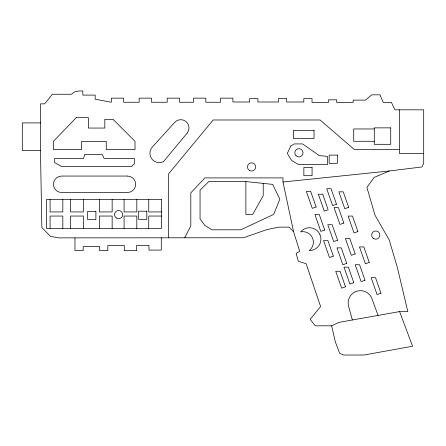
<?xml version="1.0" encoding="UTF-8"?>
<svg xmlns="http://www.w3.org/2000/svg" width="446" height="446" viewBox="0 0 446 446"><rect width="100%" height="100%" fill="white"/><g stroke="black" fill="none" stroke-linecap="round" stroke-linejoin="round"><path stroke-width="0.67" d="M184.789 237.751L190.804 225.771L190.804 192.884L204.876 177.904L282.976 177.904L282.976 182.013L293.585 231.736L299.723 251.349L296.138 253.361L298.313 261.289L306.162 263.748L320.613 306.592L310.176 319.297L315.183 325.814L331.623 325.814L338.893 322.38L399.599 311.592L407.822 311.592L397.386 267.6L389.235 240.004L374.93 215.033L366.913 187.404L374.155 177.419L389.28 170.974L421.916 166.966L423.7 163.258L423.7 109.822L394.927 109.822L391.404 102.396L383.181 102.396L379.975 94.825L371.752 94.825L365.464 100.116L353.132 100.116L353.132 102.396L336.685 102.396L336.685 99.826L328.468 99.826L328.468 102.396L312.022 102.396L312.022 98.599L303.804 98.599L303.804 101.989L286.661 101.989L286.661 98.599L278.438 98.599L278.438 101.989L257.888 101.989L257.888 98.599L249.665 98.599L249.665 101.989L232.912 101.989L232.912 98.148L220.58 98.148L220.58 102.257L205.846 102.257L205.846 98.148L193.514 98.148L193.514 102.257L179.532 102.257L179.532 98.148L167.2 98.148L167.2 102.257L151.495 102.257L151.495 98.148L139.163 98.148L139.163 102.257L123.659 102.257L123.659 98.148L111.327 98.148L111.327 102.257L95.171 99.207L95.171 95.098L82.839 95.098L82.839 90.984L78.73 90.984L74.711 91.843L71.382 94.257L52.372 94.257L44.645 103.862L40.53 103.862L40.53 153.519L41.835 227.499L50.454 236.324L58.526 237.88L243.499 237.751L266.78 229.612L278.861 227.125L289.008 227.125L293.585 231.736M328.15 209.759L324.27 211.12L318.372 194.239L322.726 194.239L327.922 209.113M282.976 182.013L389.28 170.974M40.53 122.906L22.3 122.906L22.3 150.592L40.53 150.592M374.278 128.961L353.723 128.961L353.723 141.287L374.278 141.287M399.527 149.488L354.308 149.488L320.05 119.98L213.177 119.98L168.605 173.801L168.605 237.751M423.7 153.602L399.527 153.602L399.527 109.822M245.88 181.555L208.884 181.555L200.048 190.158L200.048 218.93L204.948 225.531L211.962 229.818L240.734 229.818L273.643 214.437L279.826 199.206L272.696 184.388L245.88 181.555L245.88 214.437L252.665 214.437L263.218 195.716L263.218 183.384M161.48 211.934L148.741 211.934L148.741 199.602M161.48 216.048L148.741 216.048L148.741 228.38M399.599 311.592L412.556 346.247L364.014 355.016L343.465 355.016L339.696 353.366L335.32 341.837L331.623 325.814M378.069 315.417L372.41 299.98A12.332 12.332 0 0 0 357.441 291.037A12.332 12.332 0 0 0 348.493 306.006L352.385 319.983M161.29 237.751L161.29 250.083L148.958 250.083L148.958 245.456L136.627 245.456L136.627 250.663L124.295 250.663L124.295 245.456L107.848 245.456L107.848 250.663L99.631 250.663L99.631 246.554L83.19 246.554L83.19 250.663L74.967 250.663L74.967 237.88M136.816 199.602L136.816 211.934L124.077 211.934L124.077 199.602M136.816 228.38L136.816 216.048L124.077 216.048L124.077 228.38M112.152 199.602L112.152 211.934L99.413 211.934L99.413 199.602M112.152 228.38L112.152 216.048L99.413 216.048L99.413 228.38M83.38 199.602L83.38 211.934L70.641 211.934L70.641 199.602M83.38 228.38L83.38 216.048L70.641 216.048L70.641 228.38M62.825 199.602L62.825 211.934L50.086 211.934L50.086 199.602M62.825 228.38L62.825 216.048L50.086 216.048L50.086 228.38M84.829 154.628L83.452 158.497L54.68 158.497L54.68 162.612L61.86 166.614L131.358 166.614L134.397 163.849L134.397 158.497L104.074 158.363L102.357 154.628L84.829 154.628M290.764 145.965L287.319 153.43L291.584 160.46L298.692 164.585L327.47 164.585L327.47 156.362L319.28 155.615L302.55 143.919L294.332 143.919L290.764 145.965M187.119 133.137L163.52 161.625A9.355 9.355 0 0 1 152.354 146.996L174.458 122.65A8.223 8.223 0 0 1 186.032 121.563A8.223 8.223 0 0 1 187.119 133.137M76.238 117.683L53.392 141.332L53.392 149.555L81.59 149.555L81.59 141.332L106.254 141.332L106.254 149.555L135.026 149.555L135.026 141.332L113.05 119.333L104.832 119.333L104.832 128.052L88.386 128.052L88.386 117.683L76.238 117.683M316.136 206.989L312.256 208.343L306.352 191.468L310.711 191.468L316.136 206.989M336.501 204.251L332.621 205.606L326.723 188.73L331.077 188.73L336.501 204.251M348.66 207.351L344.78 208.711L338.882 191.83L343.236 191.83L348.66 207.351M343.833 223.072L339.952 224.427L334.054 207.552L338.408 207.552L343.833 223.072M324.688 230.019L320.808 231.379L314.909 214.498L319.264 214.498L324.688 230.019M357.893 231.597L354.012 232.951L348.114 216.076L352.468 216.076L357.893 231.597M337.577 240.227L333.697 241.581L327.799 224.706L332.153 224.706L337.577 240.227M333.34 256.11L329.46 257.47L323.562 240.589L327.916 240.589L333.34 256.11M355.183 253.964L351.303 255.318L345.405 238.437L349.759 238.437L355.183 253.964M346.72 263.396L342.835 264.751L336.936 247.876L341.29 247.876L346.72 263.396M369.26 262.454L365.38 263.809L359.482 246.933L363.836 246.933L369.26 262.454M353.79 282.697L349.909 284.052L344.011 267.171L348.365 267.171L353.79 282.697M345.499 286.806L341.619 288.161L335.721 271.285L340.075 271.285L345.499 286.806M364.979 280.25L361.098 281.604L355.2 264.729L359.554 264.729L364.979 280.25M380.94 293.195L377.06 294.55L371.161 277.674L375.515 277.674L380.94 293.195M390.718 127.863L374.278 127.863L374.278 144.309L390.718 144.309L390.718 127.863M314.04 130.321L293.485 130.321L293.485 138.544L314.04 138.544L314.04 130.321M337.393 155.096L329.17 155.096L329.17 163.32L337.393 163.32L337.393 155.096M312.072 167.479L303.854 167.479L303.854 175.696L312.072 175.696L312.072 167.479M127.433 176.059L61.665 176.059A8.223 8.223 0 0 0 53.442 184.282A8.223 8.223 0 0 0 61.665 192.505L127.433 192.505A8.223 8.223 0 0 0 135.651 184.282A8.223 8.223 0 0 0 127.433 176.059M161.48 199.602L46.384 199.602L46.384 228.38L161.48 228.38L161.48 199.602M146.823 211.203L138.606 211.203L138.606 219.426L146.823 219.426L146.823 211.203M95.896 211.415L87.672 211.415L87.672 219.638L95.896 219.638L95.896 211.415M296.01 155.687A4.109 4.109 0 0 0 302.89 153.848A4.109 4.109 0 0 0 297.856 148.813A4.109 4.109 0 0 0 296.01 155.687M319.893 234.395A11.434 11.434 0 0 0 300.665 231.887A10.531 10.531 0 0 1 309.217 250.58A11.434 11.434 0 0 0 319.893 234.395M249.509 170.495A4.109 4.109 0 0 0 255.675 166.938A4.109 4.109 0 0 0 249.509 163.375A4.109 4.109 0 0 0 249.509 170.495M373.72 238.638A4.109 4.109 0 0 0 379.88 235.075A4.109 4.109 0 0 0 373.72 231.519A4.109 4.109 0 0 0 373.72 238.638M116.311 217.988A4.109 4.109 0 0 0 122.717 214.883A4.109 4.109 0 0 0 116.824 210.891A4.109 4.109 0 0 0 116.311 217.988"/></g></svg>
